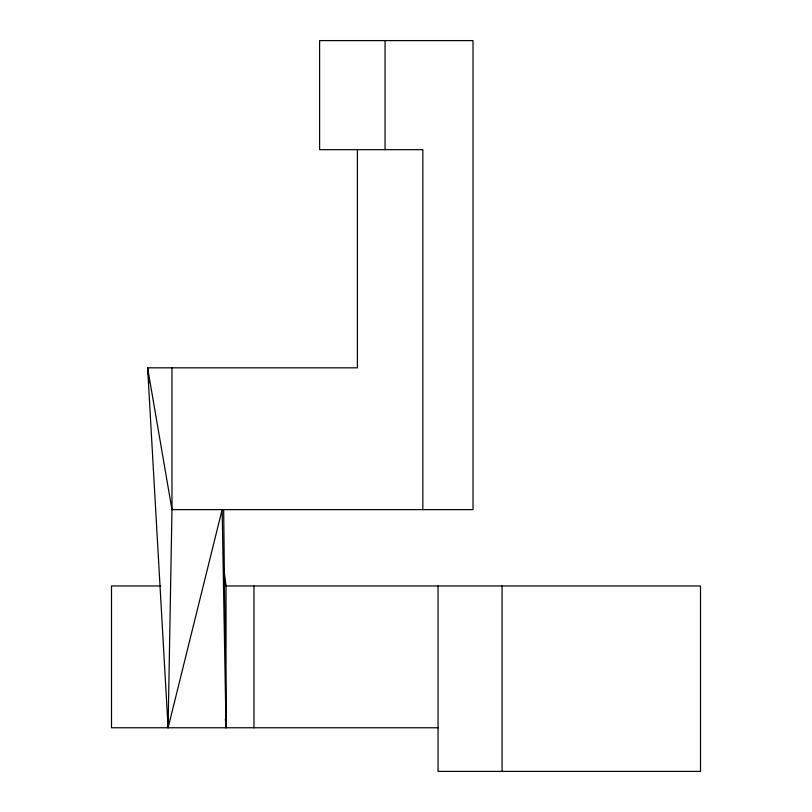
<?xml version="1.0" encoding="UTF-8"?>
<svg xmlns="http://www.w3.org/2000/svg" width="812" height="812" viewBox="0 0 812 812"><rect width="100%" height="100%" fill="white"/><g stroke="black" fill="none" stroke-linecap="round" stroke-linejoin="round"><path stroke-width="1.22" d="M160.725 585.97L111.498 585.97L111.498 727.765L438.044 727.765M225.168 583.584L226.03 585.97L226.03 727.765L225.33 718.924M223.757 568.42L226.03 585.97L700.502 585.97L700.502 771.4L438.044 771.4L438.044 585.97M148.19 374.129L147.601 367.826L357.402 367.826L357.402 149.672M148.545 377.915L149.022 382.959M223.676 509.774L226.03 727.765L222.143 509.621L168.094 727.765L147.601 367.826L171.971 509.621L168.094 727.765L168.094 720.173M502.07 585.97L502.07 771.4M422.839 509.621L422.839 149.672L319.613 149.672L319.613 40.6L473.02 40.6L473.02 509.621L171.971 509.621L171.971 367.826M385.061 40.6L385.061 149.672M253.973 585.97L253.973 727.765"/></g></svg>
